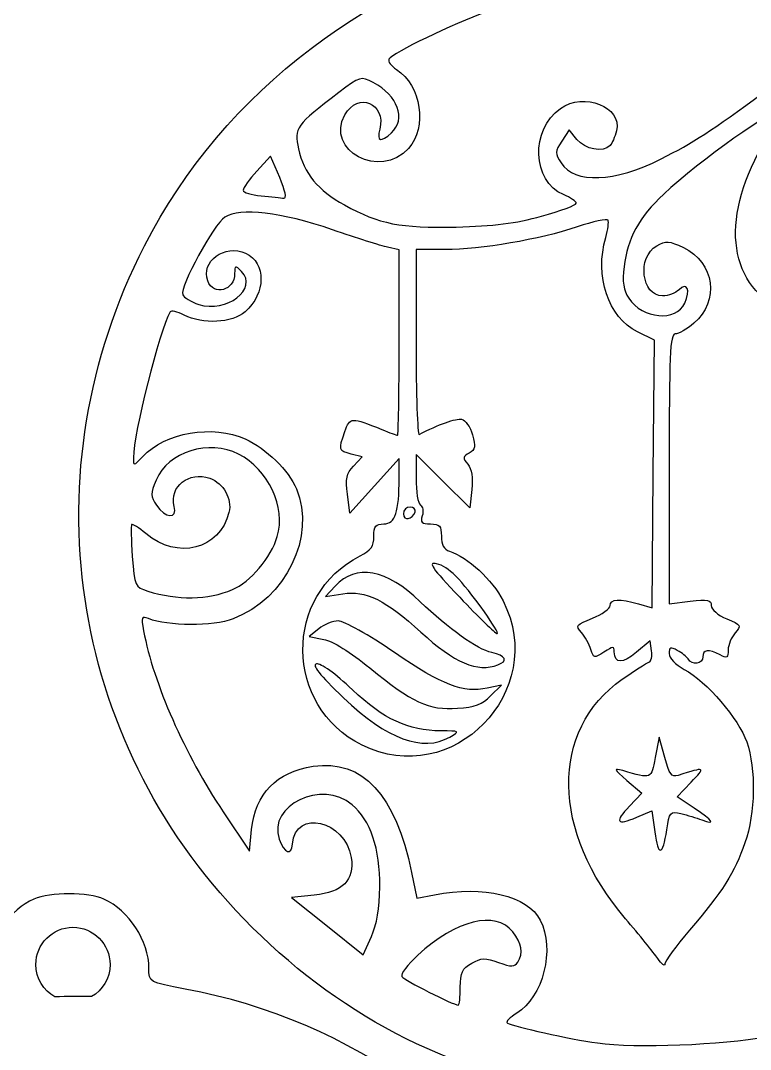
# Model space of a CAD drawing. Extents: x 0 to 701, y 0 to 378.
# Drawn here: x 511.3 to 567, y 201.6 to 280 of the extents above; entities that cross this region are included whole.
import ezdxf

# ---------------------------------------------------------------- set-up
doc = ezdxf.new("R2010")
doc.units = 0
doc.layers.add('Calque_1', color=7, linetype='CONTINUOUS')

msp = doc.modelspace()

# ---------------------------------------------------------------- linework, layer by layer
at = {"layer": 'Calque_1', "color": 7}
for p, q in [((553.168896, 271.704101), (552.603604, 270.841314)), ((553.76988, 270.961935), (553.168896, 271.704101)), ((530.415738, 269.708607), (529.364878, 268.56191)), ((531.105993, 268.074785), (530.415738, 269.708607)), ((531.105993, 268.074785), (531.105993, 268.074785)), ((551.067075, 265.127546), (551.067075, 265.127546)), ((540.213332, 262.569566), (539.32895, 262.758058)), ((540.213332, 255.500514), (540.213332, 262.569566)), ((543.708833, 262.581809), (541.499758, 262.581809)), ((541.499758, 262.581809), (541.499758, 255.479832)), ((559.670049, 255.667428), (558.383664, 256.310642)), ((559.585157, 245.480418), (559.670049, 255.667428)), ((537.400361, 246.790788), (536.555652, 247.002814)), ((543.55309, 244.930643), (541.499758, 246.965718)), ((541.499758, 246.965718), (541.499758, 245.144802)), ((536.736153, 246.083567), (537.400361, 246.790788)), ((540.202755, 246.662696), (538.329765, 244.585754)), ((540.208103, 245.175283), (540.202755, 246.662696)), ((559.500303, 235.293407), (559.585157, 245.480418)), ((560.795642, 245.873853), (560.795642, 235.597864)), ((545.606443, 242.895549), (543.55309, 244.930643)), ((536.456815, 242.508849), (536.26437, 243.942559)), ((538.329765, 244.585754), (536.456815, 242.508849)), ((545.754797, 244.296742), (545.606443, 242.895549)), ((541.425838, 242.582404), (541.425838, 242.582404)), ((535.331302, 236.942383), (534.585152, 236.137434)), ((527.515062, 236.675858), (527.515062, 236.675858)), ((534.585152, 236.137434), (535.919986, 236.357744)), ((558.461723, 235.591286), (559.500303, 235.293407)), ((560.795642, 235.597864), (562.403634, 235.788294)), ((546.713456, 234.970909), (546.713456, 234.970909)), ((534.080509, 233.684616), (533.343827, 233.088063)), ((533.343827, 233.088063), (534.457793, 232.879103)), ((559.348443, 232.772236), (558.309843, 231.895656)), ((559.460392, 232.009603), (559.348443, 232.772236)), ((547.744411, 230.938789), (547.744411, 230.938789)), ((548.013132, 229.392644), (546.927134, 229.163099)), ((547.18922, 228.568701), (548.013132, 229.392644)), ((547.18922, 228.568701), (547.18922, 228.568701)), ((544.072311, 225.437239), (544.072311, 225.437239)), ((560.049314, 225.437239), (559.738918, 223.879862)), ((560.467044, 223.883819), (560.049314, 225.437239)), ((557.57942, 222.129202), (558.705032, 221.153515)), ((561.412214, 220.877017), (562.470601, 221.995814)), ((558.705032, 221.153515), (557.763705, 220.163141)), ((562.711811, 220.016985), (561.412214, 220.877017)), ((526.802624, 219.72607), (528.796595, 216.754152)), ((558.323015, 219.322356), (559.486954, 219.808687)), ((559.486954, 219.808687), (559.699403, 218.20711)), ((528.796595, 216.754152), (528.960537, 218.381047)), ((560.617399, 218.359262), (560.617399, 218.359262)), ((541.163217, 215.115053), (541.566685, 213.154385)), ((538.734165, 214.020512), (538.734165, 214.020512)), ((515.057427, 213.485356), (515.057427, 213.485356)), ((533.739373, 213.389871), (532.012381, 213.216514)), ((541.566685, 213.154385), (542.900014, 213.412665)), ((532.012381, 213.216514), (534.745965, 211.033713)), ((515.34138, 210.9383), (515.34138, 210.938298)), ((534.745965, 211.033713), (537.47955, 208.850911)), ((537.47955, 208.850911), (538.095191, 210.229715)), ((544.876297, 206.366458), (544.876297, 206.366507))]:
    msp.add_line(p, q, dxfattribs=at)
for points in [[(520.795159, 262.87583), (526.805139, 274.627033), (538.458392, 283.47952), (551.360952, 286.095413)], [(546.88544, 280.704291), (544.303558, 279.776693), (539.720653, 277.55776), (539.436224, 277.097535)], [(539.436224, 277.097535), (539.335941, 276.935254), (539.592779, 276.580409), (540.007022, 276.308986)], [(540.007022, 276.308986), (541.884073, 275.07909), (542.376851, 271.891311), (540.936724, 270.294391)], [(538.240139, 275.307376), (537.290571, 275.798419), (537.237369, 275.782975), (535.606481, 274.543001)], [(539.625025, 271.475584), (540.766641, 272.508739), (540.103384, 274.34386), (538.240139, 275.307376)], [(535.606481, 274.543001), (532.329511, 272.051455), (532.182998, 271.847171), (532.538475, 270.265152)], [(536.07347, 272.850661), (537.063226, 274.622396), (539.234569, 273.728973), (538.738879, 271.753944)], [(552.503598, 273.33583), (554.318118, 274.606758), (557.228143, 273.452321), (556.780564, 271.639085)], [(560.18212, 269.489209), (562.642249, 270.723874), (564.006813, 271.609729), (568.020801, 274.578022)], [(540.936724, 270.294391), (538.767045, 267.888488), (534.542013, 270.109257), (536.07347, 272.850661)], [(552.740312, 266.768857), (550.346081, 267.76059), (550.203173, 271.72455), (552.503598, 273.33583)], [(569.321072, 273.137849), (568.957791, 273.501175), (563.116587, 269.364026), (560.384052, 266.808067)], [(538.738879, 271.753944), (538.503017, 270.814305), (538.793487, 270.723078), (539.625025, 271.475584)], [(556.780564, 271.639085), (556.664277, 271.167985), (556.445489, 270.655928), (556.294401, 270.501139)], [(552.603604, 270.841314), (552.078461, 270.039838), (552.07547, 269.921815), (552.561751, 269.179669)], [(556.294401, 270.501139), (555.767773, 269.961744), (554.373775, 270.216181), (553.76988, 270.961935)], [(569.382454, 257.957409), (565.161442, 260.094828), (564.701385, 265.179874), (568.202372, 271.000644)], [(532.538475, 270.265152), (532.963573, 268.373167), (534.015523, 267.08732), (536.039521, 265.985734)], [(552.561751, 269.179669), (553.61081, 267.578599), (556.618523, 267.700773), (560.18212, 269.489209)], [(529.364878, 268.56191), (528.786889, 267.93121), (528.313997, 267.276703), (528.313997, 267.107383)], [(531.421914, 266.497171), (531.655716, 266.462073), (531.537112, 267.054338), (531.105993, 268.074785)], [(528.313997, 267.107383), (528.313997, 266.9381), (528.929084, 266.744158), (529.68078, 266.676446)], [(529.68078, 266.676446), (530.432535, 266.608751), (531.21604, 266.528077), (531.421914, 266.497171)], [(553.720243, 266.115612), (553.720243, 266.251659), (553.27928, 266.545619), (552.740312, 266.768857)], [(560.384052, 266.808067), (558.501892, 265.047532), (557.610616, 263.420638), (557.357503, 261.28351)], [(535.140758, 264.088219), (531.234283, 265.438092), (528.071738, 265.812726), (526.92509, 265.061422)], [(536.039521, 265.985734), (538.747178, 264.512037), (540.291372, 264.206554), (544.554711, 264.301176)], [(551.067075, 265.127546), (552.526337, 265.534931), (553.720243, 265.979546), (553.720243, 266.115612)], [(526.92509, 265.061422), (526.073884, 264.503673), (523.490913, 259.74528), (523.712295, 259.142711)], [(544.554711, 264.301176), (547.392579, 264.364156), (549.116026, 264.582836), (551.067075, 265.127546)], [(553.791984, 264.310158), (550.903846, 263.341495), (546.471771, 262.581809), (543.708833, 262.581809)], [(556.13646, 264.826541), (556.060461, 264.949511), (555.00546, 264.717135), (553.791984, 264.310158)], [(555.962357, 263.514115), (556.134123, 264.112976), (556.21246, 264.703571), (556.13646, 264.826541)], [(539.32895, 262.758058), (538.842509, 262.861742), (536.957833, 263.460331), (535.140758, 264.088219)], [(558.383664, 256.310642), (556.154861, 257.425034), (555.108675, 260.537461), (555.962357, 263.514115)], [(528.379776, 211.581024), (514.9842, 225.387745), (511.9875, 245.654397), (520.795159, 262.87583)], [(525.614501, 260.197482), (525.051328, 261.665046), (526.921723, 263.026425), (528.508106, 262.303644)], [(560.301576, 259.044229), (558.687959, 259.044229), (558.33373, 262.013837), (559.846589, 262.858737)], [(559.846589, 262.858737), (560.571942, 263.26383), (560.806734, 263.249899), (561.885899, 262.737823)], [(561.885899, 262.737823), (564.255826, 261.613227), (564.670387, 258.63991), (562.689627, 256.973202)], [(528.508106, 262.303644), (530.088012, 261.583792), (530.064184, 259.238421), (528.462748, 257.838238)], [(528.18646, 260.917779), (527.713568, 261.390664), (527.671002, 261.377664), (527.671002, 260.760508)], [(557.357503, 261.28351), (557.218022, 260.105732), (557.307985, 259.498332), (557.713672, 258.879157)], [(524.930624, 258.403264), (527.044764, 257.705549), (529.501407, 259.60283), (528.18646, 260.917779)], [(527.671002, 260.760508), (527.671002, 259.451514), (526.069071, 259.012932), (525.614501, 260.197482)], [(561.550843, 259.523748), (561.287093, 259.259998), (560.724931, 259.044229), (560.301576, 259.044229)], [(561.988855, 258.497229), (562.441762, 259.507685), (562.170486, 260.143391), (561.550843, 259.523748)], [(523.712295, 259.142711), (523.789899, 258.931561), (524.338137, 258.598797), (524.930624, 258.403264)], [(557.713672, 258.879157), (558.757065, 257.28672), (561.342751, 257.05574), (561.988855, 258.497229)], [(523.814103, 257.595849), (523.30231, 257.860513), (522.822367, 257.969067), (522.747655, 257.837055)], [(522.747655, 257.837055), (521.927843, 256.388892), (519.952669, 248.542981), (519.952669, 246.734542)], [(528.462748, 257.838238), (527.473012, 256.972852), (525.243634, 256.856595), (523.814103, 257.595849)], [(562.689627, 256.973202), (562.151431, 256.520361), (561.505109, 256.149841), (561.253362, 256.149841)], [(561.253362, 256.149841), (560.867026, 256.149841), (560.795642, 254.547451), (560.795642, 245.873853)], [(540.091816, 248.431477), (540.158645, 248.431477), (540.213332, 251.61255), (540.213332, 255.500514)], [(541.499758, 255.479832), (541.499758, 251.573746), (541.6083, 248.433749), (541.740947, 248.502024)], [(536.067706, 248.715621), (536.452537, 249.819574), (536.563555, 249.825861), (538.885827, 248.875356)], [(541.740947, 248.502024), (543.199713, 249.252939), (544.553562, 249.734341), (544.977095, 249.652756)], [(544.977095, 249.652756), (545.263029, 249.597692), (545.636173, 249.067185), (545.806335, 248.473833)], [(520.642487, 246.799442), (522.366746, 248.650216), (526.003431, 249.277365), (528.482139, 248.151333)], [(536.555652, 247.002814), (535.596934, 247.243438), (535.57784, 247.310413), (536.067706, 248.715621)], [(538.885827, 248.875356), (539.482276, 248.631241), (540.024968, 248.431477), (540.091816, 248.431477)], [(527.970068, 246.99585), (525.726588, 248.156012), (522.582801, 247.166335), (521.68487, 245.017217)], [(528.482139, 248.151333), (530.070799, 247.429657), (531.796999, 245.746749), (532.380118, 244.351144)], [(545.806335, 248.473833), (546.063767, 247.576181), (546.021241, 247.342134), (545.553043, 247.080131)], [(530.923194, 240.707804), (531.591462, 242.938237), (530.236148, 245.82399), (527.970068, 246.99585)], [(545.553043, 247.080131), (545.062245, 246.805457), (545.048678, 246.697057), (545.446759, 246.231565)], [(519.952669, 246.734542), (519.952669, 246.068395), (519.962176, 246.069306), (520.642487, 246.799442)], [(545.446759, 246.231565), (545.749905, 245.877091), (545.853357, 245.227415), (545.754797, 244.296742)], [(523.061655, 243.01631), (522.67009, 244.513561), (524.18602, 245.70946), (525.773848, 245.15594)], [(536.26437, 243.942559), (536.106845, 245.1163), (536.192392, 245.504553), (536.736153, 246.083567)], [(521.68487, 245.017217), (521.255118, 243.988717), (521.25795, 243.787092), (521.71163, 243.094674)], [(525.773848, 245.15594), (526.815815, 244.792717), (527.494621, 243.587445), (527.236496, 242.558946)], [(539.047591, 241.677919), (539.912702, 241.677919), (540.217254, 242.59573), (540.208103, 245.175283)], [(541.499758, 245.144802), (541.499758, 244.143291), (541.65037, 243.230796), (541.834456, 243.117042)], [(532.380118, 244.351144), (533.89264, 240.73118), (531.573636, 235.976705), (527.545089, 234.438186)], [(521.71163, 243.094674), (522.366053, 242.095898), (523.316789, 242.04072), (523.061655, 243.01631)], [(541.834456, 243.117042), (542.018523, 243.003269), (542.081133, 242.632906), (541.973561, 242.294049)], [(527.236496, 242.558946), (526.526653, 239.730661), (523.309956, 238.909938), (520.895977, 240.94117)], [(541.043939, 242.964313), (540.763908, 242.964313), (540.534741, 242.735175), (540.534741, 242.455106)], [(540.534741, 242.455106), (540.534741, 241.887192), (541.227055, 241.986084), (541.425838, 242.582404)], [(541.425838, 242.582404), (541.495836, 242.792449), (541.32397, 242.964313), (541.043939, 242.964313)], [(541.973561, 242.294049), (541.815541, 241.796137), (541.936462, 241.677919), (542.603701, 241.677919)], [(519.811801, 241.637527), (519.749369, 241.571308), (519.774564, 240.472825), (519.867815, 239.196466)], [(520.895977, 240.94117), (520.362119, 241.390424), (519.874233, 241.703785), (519.811801, 241.637527)], [(538.283774, 240.721383), (538.283774, 241.513858), (538.414797, 241.677919), (539.047591, 241.677919)], [(542.603701, 241.677919), (543.302472, 241.677919), (543.429356, 241.532987), (543.429356, 240.734789)], [(527.515062, 236.675858), (528.834466, 237.225342), (530.453768, 239.140996), (530.923194, 240.707804)], [(537.238578, 239.23748), (538.065302, 239.654604), (538.283774, 239.964783), (538.283774, 240.721383)], [(543.429356, 240.734789), (543.429356, 240.090914), (543.623068, 239.730193), (544.039927, 239.59791)], [(519.867815, 239.196466), (520.032986, 236.935457), (520.063112, 236.867744), (521.040093, 236.561211)], [(537.381644, 224.823068), (531.435819, 227.785964), (531.351679, 236.267115), (537.238578, 239.23748)], [(544.039927, 239.59791), (545.449591, 239.150462), (547.313054, 237.427663), (548.135064, 235.81177)], [(541.821126, 235.751237), (539.257228, 238.22206), (536.915763, 238.651815), (535.331302, 236.942383)], [(543.064313, 238.636797), (542.367681, 238.799444), (542.682057, 238.34567), (544.833118, 236.083787)], [(546.713456, 234.970909), (544.856787, 237.543845), (543.98215, 238.422501), (543.064313, 238.636797)], [(521.040093, 236.561211), (523.322612, 235.845085), (525.617769, 235.885711), (527.515062, 236.675858)], [(535.919986, 236.357744), (537.637233, 236.641206), (539.232648, 235.856842), (541.869356, 233.432836)], [(544.833118, 236.083787), (546.271879, 234.570839), (547.552204, 233.329229), (547.678236, 233.324689)], [(556.293272, 235.455511), (556.293272, 235.962659), (557.010246, 236.007554), (558.461723, 235.591286)], [(548.135064, 235.81177), (551.638408, 228.925114), (544.266657, 221.392098), (537.381644, 224.823068)], [(547.275876, 231.871907), (546.172606, 232.114238), (543.96874, 233.68157), (541.821126, 235.751237)], [(554.952853, 234.495384), (555.69009, 234.784959), (556.293272, 235.217041), (556.293272, 235.455511)], [(562.403634, 235.788294), (563.751976, 235.947992), (564.011626, 235.894327), (564.011626, 235.455881)], [(564.011626, 235.455881), (564.011626, 235.158273), (564.516843, 234.721903), (565.184181, 234.443078)], [(521.113121, 234.458248), (520.56114, 234.683583), (520.525428, 234.596739), (520.727281, 233.520648)], [(527.545089, 234.438186), (526.045937, 233.865654), (522.537918, 233.876576), (521.113121, 234.458248)], [(547.678236, 233.324689), (547.804287, 233.320035), (547.370138, 234.060918), (546.713456, 234.970909)], [(554.110798, 233.401402), (553.648483, 233.927739), (553.709449, 234.006957), (554.952853, 234.495384)], [(565.184181, 234.443078), (566.29058, 233.980767), (566.326867, 233.920175), (565.827374, 233.368247)], [(535.575681, 234.281168), (535.158525, 234.281168), (534.485701, 234.012723), (534.080509, 233.684616)], [(539.861738, 231.875244), (537.921543, 233.198519), (535.992816, 234.281168), (535.575681, 234.281168)], [(520.727281, 233.520648), (521.476382, 229.527641), (523.864512, 224.105157), (526.802624, 219.72607)], [(534.457793, 232.879103), (535.139748, 232.751148), (536.502866, 231.906074), (537.972823, 230.699873)], [(541.869356, 233.432836), (544.419389, 231.088514), (546.183262, 230.339732), (547.744411, 230.938789)], [(554.82793, 232.115983), (554.707642, 232.510851), (554.384927, 233.089303), (554.110798, 233.401402)], [(565.827374, 233.368247), (565.53623, 233.046542), (565.298031, 232.464018), (565.298031, 232.073746)], [(555.830759, 231.911757), (555.085778, 231.423623), (555.035745, 231.43379), (554.82793, 232.115983)], [(556.614879, 231.925146), (556.614879, 232.374302), (556.534581, 232.372925), (555.830759, 231.911757)], [(561.420929, 232.039579), (560.90878, 232.313653), (560.795642, 232.268988), (560.795642, 231.792826)], [(564.675973, 231.697057), (563.806782, 232.162238), (563.368433, 232.112124), (563.368433, 231.547583)], [(565.298031, 232.073746), (565.298031, 231.471839), (565.203631, 231.41468), (564.675973, 231.697057)], [(546.927134, 229.163099), (545.089896, 228.774731), (543.529777, 229.373612), (539.861738, 231.875244)], [(547.744411, 230.938789), (548.541167, 231.244526), (548.343929, 231.637319), (547.275876, 231.871907)], [(558.309843, 231.895656), (557.255952, 231.006173), (556.614879, 231.017328), (556.614879, 231.925146)], [(559.250874, 231.139852), (559.427651, 231.198794), (559.521933, 231.59019), (559.460392, 232.009603)], [(603.648511, 231.647329), (598.312405, 211.412167), (580.682211, 197.8139), (559.991418, 197.974315)], [(560.795642, 231.792826), (560.795642, 231.455599), (561.279943, 230.950644), (561.948845, 230.590406)], [(562.24391, 231.385053), (562.13519, 231.56099), (561.764838, 231.855513), (561.420929, 232.039579)], [(563.368433, 231.547583), (563.368433, 231.00782), (562.550166, 230.889547), (562.24391, 231.385053)], [(533.914784, 231.010984), (533.531717, 230.934909), (534.120619, 230.195323), (535.9719, 228.427493)], [(536.648369, 229.045077), (535.363152, 230.257488), (534.228725, 231.073322), (533.914784, 231.010984)], [(537.972823, 230.699873), (541.158839, 228.085572), (542.48888, 227.47371), (544.656004, 227.62524)], [(557.220597, 229.838851), (558.160439, 230.495473), (559.074096, 231.080928), (559.250874, 231.139852)], [(561.948845, 230.590406), (563.650227, 229.674167), (566.116318, 226.815323), (566.711083, 225.069766)], [(557.469036, 211.58925), (551.796686, 218.217782), (551.691075, 225.975762), (557.220597, 229.838851)], [(543.406003, 225.908224), (540.889147, 225.927774), (539.045967, 226.783331), (536.648369, 229.045077)], [(535.9719, 228.427493), (539.273173, 225.275), (542.01678, 224.262199), (544.072311, 225.437239)], [(544.656004, 227.62524), (545.962335, 227.716604), (546.559496, 227.939028), (547.18922, 228.568701)], [(544.072311, 225.437239), (544.858095, 225.886397), (544.842962, 225.897087), (543.406003, 225.908224)], [(566.711083, 225.069766), (567.429622, 222.961043), (567.371369, 219.684649), (566.574217, 217.367646)], [(533.666404, 223.209773), (537.418901, 223.77249), (539.942471, 221.047694), (541.163217, 215.115053)], [(559.738918, 223.879862), (559.405943, 222.2091), (559.499036, 222.246662), (557.257834, 222.878333)], [(561.483301, 222.517029), (560.98874, 222.362822), (560.81224, 222.600205), (560.467044, 223.883819)], [(528.960537, 218.381047), (529.236112, 221.115834), (530.867754, 222.790108), (533.666404, 223.209773)], [(557.257834, 222.878333), (556.534462, 223.082228), (556.566728, 223.007102), (557.57942, 222.129202)], [(562.470601, 221.995814), (563.587915, 223.17687), (563.592213, 223.1746), (561.483301, 222.517029)], [(536.627789, 220.282522), (534.329107, 222.216706), (530.155336, 220.240943), (531.070459, 217.651825)], [(532.08846, 217.285496), (532.291501, 219.981014), (536.092426, 219.097235), (536.554959, 216.246968)], [(538.734165, 214.020512), (538.762152, 216.915696), (538.025153, 219.106723), (536.627789, 220.282522)], [(557.763705, 220.163141), (556.610402, 218.949837), (556.788982, 218.681393), (558.323015, 219.322356)], [(560.617399, 218.359262), (560.824303, 219.739091), (560.878297, 219.801119), (561.699693, 219.60252)], [(561.699693, 219.60252), (562.17516, 219.487544), (562.889836, 219.273541), (563.287799, 219.126959)], [(563.287799, 219.126959), (564.376629, 218.725862), (564.162238, 219.057132), (562.711811, 220.016985)], [(559.699403, 218.20711), (559.952537, 216.298808), (560.317461, 216.359305), (560.617399, 218.359262)], [(531.070459, 217.651825), (531.4501, 216.577752), (532.019709, 216.372807), (532.08846, 217.285496)], [(566.574217, 217.367646), (565.798, 215.111466), (564.866952, 213.646249), (562.347521, 210.71587)], [(536.554959, 216.246968), (536.832098, 214.539186), (535.914697, 213.608239), (533.739373, 213.389871)], [(538.095191, 210.229715), (538.513574, 211.166732), (538.718319, 212.381375), (538.734165, 214.020512)], [(542.900014, 213.412665), (546.671366, 214.143266), (550.004014, 213.348387), (550.965525, 211.489016)], [(515.057427, 213.485356), (514.021818, 213.487337), (512.97888, 213.356704), (512.362981, 213.092698)], [(517.707762, 213.08264), (517.121218, 213.348918), (516.093016, 213.483399), (515.057427, 213.485356)], [(512.362981, 213.092698), (510.539509, 212.311072), (509.108294, 210.164639), (508.903331, 207.90419)], [(521.132592, 207.812894), (521.132592, 209.87773), (519.611453, 212.218407), (517.707762, 213.08264)], [(548.872935, 210.600339), (547.577656, 212.247042), (544.544451, 211.499058), (541.632385, 208.814833)], [(512.511534, 208.108452), (512.511375, 209.671397), (513.778429, 210.938453), (515.34138, 210.9383)], [(515.34138, 210.938298), (516.904173, 210.938231), (518.170989, 209.67124), (518.17083, 208.10845)], [(553.55945, 198.408669), (543.83635, 199.937078), (535.389911, 204.355686), (528.379776, 211.581024)], [(550.965525, 211.489016), (552.108924, 209.277948), (551.186512, 205.616717), (549.178398, 204.395496)], [(559.92653, 208.562191), (559.625385, 208.999512), (558.5195, 210.361707), (557.469036, 211.58925)], [(549.252635, 208.276952), (549.700451, 208.983707), (549.583986, 209.696381), (548.872935, 210.600339)], [(562.347521, 210.71587), (561.317121, 209.517389), (560.474055, 208.363631), (560.474055, 208.151936)], [(541.632385, 208.814833), (540.856248, 208.099384), (540.309198, 207.371693), (540.416711, 207.197696)], [(545.741784, 208.207154), (546.483437, 208.626256), (546.77668, 208.634987), (547.791452, 208.268019)], [(560.474055, 208.151936), (560.474055, 207.940221), (560.227676, 208.12485), (559.92653, 208.562191)], [(513.967269, 205.636058), (513.099366, 206.119294), (512.511573, 207.0446), (512.511534, 208.108452)], [(518.17083, 208.10845), (518.170791, 207.057811), (517.596625, 206.143076), (516.74643, 205.655014)], [(523.905572, 206.231041), (521.163391, 206.739552), (521.132592, 206.757113), (521.132592, 207.812894)], [(544.876297, 206.366507), (544.876297, 207.498186), (545.017085, 207.797617), (545.741784, 208.207154)], [(547.791452, 208.268019), (548.783803, 207.909197), (549.020556, 207.910633), (549.252635, 208.276952)], [(540.416711, 207.197696), (540.592993, 206.912527), (544.326772, 205.017185), (544.715504, 205.015574)], [(554.089981, 184.715653), (547.552758, 196.052029), (536.56615, 203.88324), (523.905572, 206.231041)], [(544.715504, 205.015574), (544.803962, 205.015574), (544.876297, 205.623109), (544.876297, 206.366458)], [(516.74643, 205.655014), (515.819184, 205.678471), (514.892435, 205.672325), (513.967269, 205.636058)], [(549.178398, 204.395496), (548.640202, 204.068205), (548.320398, 203.73191), (548.467782, 203.64819)], [(548.467782, 203.64819), (548.96886, 203.363526), (553.230258, 202.418591), (555.328433, 202.126881)], [(555.328433, 202.126881), (558.214235, 201.725686), (564.904169, 201.978495), (568.188646, 202.612862)]]:
    msp.add_open_spline(points, degree=3, dxfattribs=at)

doc.saveas('drawing.dxf')
